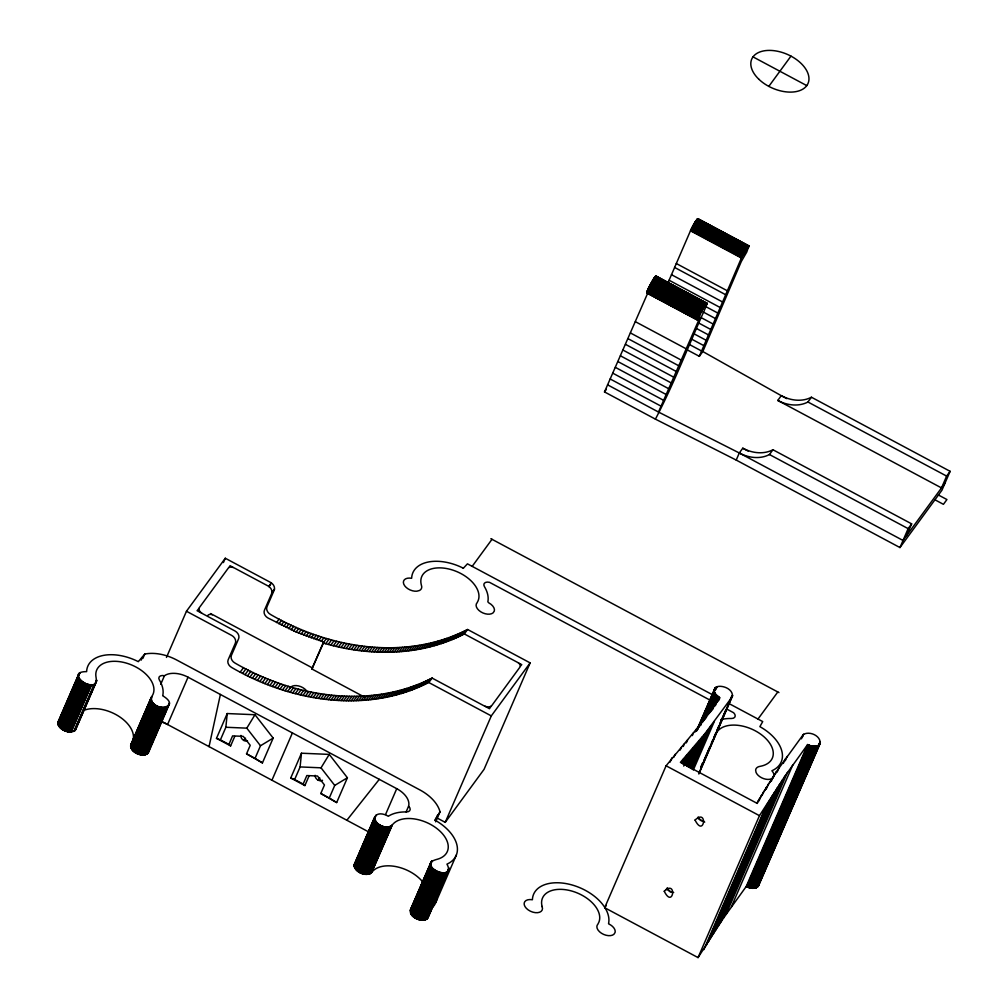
<?xml version="1.0" encoding="UTF-8"?>
<svg xmlns="http://www.w3.org/2000/svg" width="1008" height="1008" viewBox="0 0 1008 1008"><rect width="100%" height="100%" fill="white"/><g stroke="black" fill="none" stroke-linecap="round" stroke-linejoin="round"><path stroke-width="1.5" d="M59.863 719.712C51.458 728.141 75.902 738.511 76.117 726.705M422.617 881.811A30.656 18.446 23.4 0 0 372.418 871.542C367.315 878.044 353.77 872.374 354.274 864.335L374.85 816.732C377.761 812.07 384.439 813.897 388.294 816.278L388.76 815.963A40.345 24.28 23.4 0 1 406.325 811.931A6.136 3.692 23.4 0 0 408.605 806.173A20.752 12.487 23.4 0 0 396.736 788.672L188.042 677.187A20.752 12.487 23.4 0 0 164.443 675.738A6.136 3.692 23.4 0 0 159.377 679.997A40.345 24.28 23.4 0 1 162.817 695.243L162.691 695.747C184.792 709.292 145.391 712.593 152.296 695.696A30.656 18.446 23.4 0 0 127.852 663.566A30.656 18.446 23.4 0 0 96.05 677.275C99.427 697.876 61.954 671.467 86.625 671.63A40.345 24.28 23.4 0 1 137.579 661.286L138.323 661.664L144.749 654.079A35.242 21.206 23.4 0 1 176.161 659.723L420.336 790.159A35.242 21.206 23.4 0 1 440.017 811.818L435.67 821.848M945.013 483.147L903.029 540.452L739.292 452.983L658.501 412.045L699.313 318.843L697.838 320.292L646.859 293.051L648.283 288.527L655.994 275.953L707.011 303.244L706.331 305.89C689.333 343.577 674.516 382.599 655.427 419.139L736.218 460.076L899.955 547.558L941.938 490.241L950.128 471.316L811.427 397.228A33.352 26.384 36.2 0 1 781.263 395.665L702.815 351.54L699.325 356.315L686.927 349.7M699.325 356.315L741.409 258.01L748.931 245.839L746.764 252.038L741.308 261.5L702.815 351.54M374.85 816.732C373.792 824.922 387.778 830.819 392.893 824.229A30.656 18.446 23.4 0 1 437.422 828.941A30.656 18.446 23.4 0 1 436.905 859.37C414.376 865.166 457.418 883.739 446.96 864.146A40.345 24.28 23.4 0 0 435.569 820.474L434.851 820.084L440.017 811.818M131.481 743.576C127.651 751.918 144.27 759.44 148.806 751.792L169.407 703.886M719.901 697.662L696.503 729.036L666.086 765.79L604.674 907.717L698.053 957.6L723.442 918.162L746.235 886.473C749.876 888.376 755.861 889.724 758.57 885.704L820.109 743.501C821.016 735.752 809.411 730.687 803.313 734.53L776.362 771.712L756.806 803.187L680.4 762.363L704.995 733.572L732.35 696.616C733.358 689.9 724.739 685.894 718.994 686.335C716.562 686.423 713.803 688.288 714.231 691.009C713.979 695.533 722.056 696.452 718.654 700.535M228.904 744.408L220.412 739.872L225.868 727.259L227.216 713.551L254.986 714.735L273.168 738.095L262.433 762.892L246.544 753.833L250.223 745.315L243.243 736.357L232.583 735.89L228.904 744.408L230.63 745.907L234.725 736.445M303.143 784.073L294.651 779.537L300.107 766.924L301.468 753.215L329.238 754.4L347.407 777.76L336.672 802.557L320.783 793.498L324.475 784.98L317.495 776.009L306.835 775.555L303.143 784.073L304.882 785.572L308.977 776.11M428.299 914.659C428.438 926.428 404.762 917.129 411.629 908.208M656.069 276.633L656.044 275.978M698.065 219.303C695.47 219.316 692.383 227.581 690.467 230.794L667.901 282.996M369.583 832.406L209.047 746.613L220.399 694.436M707.011 303.244L701.593 310.968L697.838 320.292M148.806 751.792L148.806 749.549M698.027 219.492L697.826 220.172M131.695 743.337L131.821 742.997A30.656 18.446 23.4 0 0 119.549 716.764A30.656 18.446 23.4 0 0 83.273 710.627M311.888 668.984L323.845 642.033L296.125 631.991L268.04 618.03A6.451 5.103 36.2 0 1 264.424 610.268L271.606 593.687A6.451 5.103 36.1 0 0 267.989 585.938L234.31 567.958A4.838 2.911 23.4 0 0 228.312 568.084L199.408 607.547A6.451 3.881 23.4 0 0 202.734 613.746L234.99 630.983A6.451 5.103 36.2 0 1 238.606 638.744L231.424 655.326A6.451 5.103 36.2 0 0 235.04 663.075C293.63 697.057 369.835 709.871 432.079 678.069L483.802 705.701A6.451 3.881 23.4 0 0 491.803 705.537L520.015 667.031A4.838 2.911 23.4 0 0 517.52 662.369L464.323 633.931C421.067 656.384 369.155 656.649 323.152 642.978L311.888 668.984L364.48 697.095M57.973 722.144L78.926 673.709M57.884 722.761L79.304 673.218M57.897 723.404L79.771 672.777M57.935 723.731L80.048 672.588M57.998 724.072L78.473 676.759M58.099 724.412L78.574 677.099M58.212 724.752L78.687 677.452M58.351 725.092L78.826 677.792M58.514 725.445L78.989 678.132M58.703 725.785L79.178 678.485M58.918 726.125L79.393 678.825M59.157 726.478L79.632 679.165M59.409 726.806L79.884 679.505M59.686 727.146L80.161 679.833M59.989 727.474L80.451 680.173M60.304 727.801L80.766 680.488M60.631 728.116L81.106 680.816M60.984 728.431L81.459 681.118M61.349 728.734L81.824 681.421M61.74 729.023L82.215 681.71M62.143 729.301L82.606 682M62.546 729.578L83.021 682.265M62.975 729.842L83.45 682.529M63.416 730.082L83.878 682.781M63.857 730.321L84.332 683.008M64.31 730.548L84.785 683.235M64.777 730.75L85.252 683.437M65.243 730.939L85.718 683.638M65.722 731.115L86.184 683.815M66.2 731.279L86.663 683.978M66.679 731.43L87.142 684.117M67.158 731.556L87.633 684.256M67.637 731.669L88.112 684.356M68.116 731.77L88.591 684.457M68.594 731.846L89.069 684.533M69.061 731.909L89.536 684.596M69.527 731.947L90.002 684.634M69.993 731.972L90.455 684.659M70.447 731.972L90.909 684.671M70.888 731.959L91.35 684.659M71.316 731.934L91.791 684.621M73.949 731.228L94.424 683.928M74.252 731.065L94.727 683.752M74.542 730.888L95.017 683.575M74.819 730.687L96.692 680.06M75.058 730.472L96.718 680.387M75.487 730.006L96.68 681.017M141.183 660.127L142.418 657.266M142.884 658.375L144.749 654.079M166.471 657.43L186.455 611.251L225.288 558.243L270.56 582.422A6.451 5.103 36.2 0 1 274.176 590.184L266.994 606.766A6.451 5.103 36.2 0 0 270.61 614.527C329.162 648.459 405.405 661.387 467.586 629.483L530.132 662.886L484.067 769.331L445.234 822.352L436.905 817.904M130.738 744.912L151.427 697.032M130.612 745.517L151.754 696.503M130.586 746.147L151.061 698.519M130.612 746.474L151.087 699.174M130.662 746.815L151.137 699.502M130.75 747.142L151.213 699.842M130.851 747.495L151.313 700.182M130.964 747.835L151.439 700.522M131.116 748.175L151.591 700.862M131.292 748.516L151.767 701.215M131.494 748.868L151.956 701.555M131.708 749.209L152.183 701.896M131.947 749.549L152.422 702.236M132.212 749.889L152.687 702.576M160.713 684.331L164.443 675.738M132.502 750.217L152.964 702.916M132.804 750.544L153.266 703.244M133.119 750.872L153.594 703.559M133.459 751.187L153.934 703.874M133.825 751.489L154.287 704.189M134.19 751.792L154.665 704.479M134.581 752.081L155.056 704.768M134.984 752.359L155.459 705.058M135.4 752.623L155.875 705.323M135.828 752.888L156.303 705.575M136.269 753.127L156.744 705.827M136.723 753.354L157.198 706.054M137.176 753.581L157.651 706.268M137.642 753.782L158.117 706.469M138.109 753.971L158.584 706.658M138.587 754.135L159.062 706.835M139.066 754.299L159.541 706.986M139.545 754.438L160.02 707.125M140.024 754.564L160.499 707.251M223.411 562.565L225.288 558.243M140.515 754.664L160.978 707.364M140.981 754.753L161.456 707.452M141.46 754.828L161.935 707.515M141.926 754.879L162.401 707.578M142.393 754.916L162.868 707.616M142.859 754.942L163.321 707.629M143.3 754.942L163.775 707.629M143.741 754.916L164.216 707.616M144.169 754.879L164.644 707.578M144.585 754.828L165.06 707.528M144.988 754.753L165.463 707.452M145.379 754.664L165.854 707.364M145.744 754.564L166.219 707.251M146.11 754.438L166.585 707.125M146.45 754.299L166.912 706.986M146.765 754.148L167.24 706.835M147.067 753.971L167.542 706.658M147.357 753.782L169.394 702.916M147.609 753.581L169.42 703.244M188.042 677.187L167.58 724.5L165.488 723.467A20.752 12.487 23.4 0 0 161.116 721.854M230.63 745.907L216.481 738.347L227.216 713.551M262.433 762.892L255.037 758.369L260.492 745.756L273.168 738.095M271.946 780.205L292.421 732.904M304.882 785.572L290.732 778.012L301.468 753.215M336.672 802.557L329.276 798.034L334.732 785.421L347.407 777.76M428.854 682.441C366.698 714.395 290.354 701.505 231.777 667.535A6.451 5.103 36.2 0 1 228.161 659.786L235.343 643.192A6.451 5.103 36.2 0 0 231.727 635.443L186.455 611.251M432.319 677.754L428.816 682.529L491.299 715.907L530.132 662.886M354.136 865.255L374.674 817.324M354.136 865.57L374.611 818.269M354.161 865.897L374.636 818.597M374.963 817.904L376.211 815.031M354.211 866.237L374.686 818.924M354.287 866.578L374.762 819.265M354.388 866.918L374.863 819.605M354.514 867.258L374.989 819.945M354.665 867.598L375.127 820.298M354.829 867.951L375.304 820.638M355.03 868.291L375.505 820.978M355.244 868.631L375.719 821.318M355.496 868.972L375.959 821.671M355.748 869.312L376.223 821.999M356.038 869.639L376.513 822.339M356.341 869.967L376.816 822.667M356.668 870.295L377.131 822.982M357.008 870.61L377.471 823.297M357.361 870.912L377.836 823.612M357.739 871.214L378.202 823.901M358.13 871.504L378.592 824.191M358.533 871.781L378.995 824.481M358.949 872.046L379.424 824.746M359.377 872.311L379.852 824.998M359.818 872.55L380.281 825.25M360.259 872.789L380.734 825.476M385.573 814.477L396.736 788.672M360.725 873.004L381.188 825.691M361.192 873.205L381.654 825.892M361.658 873.394L382.133 826.081M362.137 873.558L382.599 826.258M362.615 873.722L383.078 826.409M363.094 873.86L383.557 826.547M363.573 873.986L384.048 826.673M364.052 874.087L384.527 826.787M364.531 874.175L385.006 826.875M365.009 874.251L385.472 826.951M365.476 874.301L385.951 827.001M365.942 874.339L386.404 827.039M366.395 874.364L386.87 827.051M366.849 874.364L387.311 827.051M367.277 874.339L387.752 827.039M367.706 874.301L388.181 827.001M368.122 874.251L388.597 826.951M368.525 874.175L389 826.875M368.915 874.087L389.39 826.787M369.293 873.986L389.768 826.673M369.646 873.86L390.121 826.56M369.986 873.722L390.461 826.409M370.314 873.571L390.776 826.258M370.616 873.394L391.079 826.081M370.894 873.205L391.621 825.691M371.398 872.789L391.86 825.476M371.612 872.55L392.276 824.998M406.123 811.906L408.605 806.173M655.427 419.139L604.498 391.923L647.753 293.051M435.204 820.739L437.686 815.006M445.234 822.352L491.299 715.907M410.332 909.934L430.92 862.344M410.13 910.829L431.411 861.563M411.151 908.636L431.852 861.109M412.259 906.772L432.104 860.895M413.154 905.146L415.006 900.837M416.254 897.977L419.971 889.371M421.218 886.511L428.035 870.736M429.282 867.875L431.147 863.566M420.273 889.195L422.125 884.898M410.546 913.16L431.021 865.859M410.71 913.513L431.172 866.2M410.886 913.853L431.361 866.54M411.088 914.193L431.563 866.893M411.314 914.546L431.789 867.233M411.566 914.886L432.041 867.573M411.831 915.214L432.306 867.913M412.121 915.554L432.596 868.241M412.436 915.869L432.911 868.568M412.763 916.196L433.238 868.883M413.116 916.511L433.579 869.198M413.469 916.814L433.944 869.501M413.847 917.104L434.322 869.803M414.25 917.393L434.725 870.08M414.653 917.671L435.128 870.358M415.082 917.935L435.544 870.622M415.51 918.187L435.985 870.874M415.951 918.427L436.426 871.114M416.405 918.653L436.88 871.34M416.858 918.868L437.333 871.555M417.337 919.057L437.8 871.756M417.803 919.246L438.278 871.933M418.282 919.409L438.757 872.109M418.761 919.561L439.236 872.26M419.24 919.699L439.715 872.386M419.719 919.813L440.194 872.512M420.197 919.913L440.672 872.613M420.676 920.002L441.151 872.689M421.155 920.065L441.617 872.764M421.621 920.115L442.096 872.802M422.075 920.14L442.55 872.84M422.541 920.153L443.003 872.852M422.982 920.153L443.457 872.84M423.41 920.128L443.885 872.815M423.839 920.09L444.314 872.777M424.255 920.027L444.73 872.714M424.645 919.951L445.12 872.638M425.036 919.85L445.511 872.55M425.401 919.737L445.876 872.437M425.754 919.611L446.229 872.298M426.082 919.46L446.557 872.159M426.397 919.309L446.872 871.996M426.699 919.132L447.174 871.819M426.976 918.931L448.913 868.027M427.228 918.729L448.951 868.354M427.455 918.502L448.938 868.997M428.022 917.759L448.749 869.904M435.91 902.223L456.385 854.923M736.218 460.076L739.292 452.983L742.783 448.207A33.352 26.384 36.2 0 0 772.947 449.757L911.648 523.858L906.52 535.676M670.055 762.124L671.92 757.827M673.886 757.172L675.121 754.312M680.186 750.065L681.421 747.205M683.273 746.474L684.52 743.614M686.335 742.871L687.569 739.998M692.32 735.588L693.567 732.715M681.748 763.144L683.613 758.848M695.255 731.909L696.503 729.036M696.364 731.002L714.899 688.338M696.704 730.876L715.315 687.859M697.46 729.389L715.554 687.645M697.486 729.716L715.806 687.443M683.059 763.9L686.776 755.294M698.72 727.398L716.096 687.254M700.195 724.991L714.458 692.017M700.321 725.332L714.584 692.357M715.819 689.648L717.053 686.788M700.472 725.684L714.735 692.71M702.5 721.728L714.911 693.05M683.714 766.067L689.913 751.729M702.702 722.068L715.1 693.391M703.534 720.972L715.327 693.743M704.403 719.888L715.567 694.084M705.285 718.792L715.831 694.424M685.566 765.349L693 748.15M706.192 717.696L716.108 694.751M707.729 715.151L716.411 695.079M708.674 714.042L716.738 695.407M686.75 766.042L696.062 744.534M709.632 712.921L717.079 695.722M710.615 711.799L717.444 696.024M711.61 710.665L717.809 696.326M687.91 766.71L699.073 740.905M712.618 709.519L718.2 696.616M714.886 705.499L718.603 696.893M715.302 705.764L719.032 697.158M689.031 767.353L702.047 737.251M717.595 701.719L719.46 697.423M690.102 767.983L704.995 733.572M691.135 768.587L707.893 729.88M692.143 769.167L710.753 726.163M693.302 770.036L714.395 721.3M700.799 767.201L702.664 762.892M700.875 767.542L702.74 763.232M703.975 760.372L709.556 747.47M711.421 743.161L712.669 740.3M713.903 737.428L715.768 733.131M717.003 730.258L718.868 725.962M720.103 723.089L725.697 710.186M727.549 705.89L728.797 703.03M730.031 700.157L731.896 695.86M700.925 767.869L731.947 696.188M699.098 772.821L732.589 695.407M698.846 774.031L732.564 695.722M757.247 803.477L759.112 799.18M758.974 800.932L761.456 795.199M761.972 795.526L763.837 791.23M765.022 790.146L766.269 787.286M766.244 789.088L768.726 783.355M769.999 782.321L771.233 779.449M771.296 781.301L773.779 775.568M775.127 774.572L776.362 771.712M777.13 772.166L778.982 767.857M698.053 957.6L759.465 815.674L784.854 776.236L807.66 744.547C811.327 746.487 817.652 747.873 820.109 743.501M783.317 763.409L785.182 759.112M785.232 760.763L787.097 756.454M703.874 949.637L765.299 807.71M706.18 945.63L767.605 803.716M708.523 941.648L769.948 799.735M710.917 937.692L772.33 795.766M713.336 933.748L774.749 791.822M715.806 929.817L777.218 787.891M718.301 925.911L779.726 783.985M720.846 922.03L782.271 780.104M723.442 918.162L784.854 776.236M801.448 738.826L803.313 734.53M802.33 737.201L803.565 734.328M726.062 914.319L787.475 772.393M731.43 906.696L792.842 764.77M746.235 886.473L807.66 744.547M746.689 886.7L808.101 744.786M747.142 886.927L808.567 745M747.608 887.128L809.033 745.202M748.087 887.317L809.5 745.391M748.566 887.481L809.978 745.567M749.045 887.645L810.457 745.718M749.524 887.783L810.936 745.857M750.002 887.909L811.415 745.983M750.481 888.01L811.894 746.096M750.96 888.098L812.372 746.185M751.439 888.174L812.851 746.248M751.905 888.224L813.317 746.311M752.371 888.262L813.784 746.348M899.955 547.558L908.145 528.633L911.648 523.858M752.825 888.287L814.25 746.361M753.278 888.287L814.691 746.361M753.719 888.262L815.132 746.348M754.148 888.224L815.56 746.311M754.564 888.174L815.976 746.248M754.967 888.111L816.379 746.185M755.357 888.01L816.77 746.096M755.735 887.909L817.148 745.983M756.088 887.783L817.501 745.857M756.428 887.645L817.841 745.718M756.743 887.494L818.168 745.567M757.046 887.317L819.655 742.745M757.336 887.128L820.323 741.636M757.6 886.927L820.348 741.964M758.054 886.473L820.336 742.606M950.128 471.316L946.625 476.091L941.51 487.922L777.773 400.441L781.263 395.665L786.82 398.639M758.57 885.704L758.684 882.554M229.055 567.454L230.063 565.69L233.113 567.441M225.868 727.259L246.796 728.154L254.986 714.735M300.107 766.924L321.035 767.819L329.238 754.4M491.135 706.18L489.472 708.725L485.125 706.293M240.257 672.071L243.533 667.611M276.532 622.566L279.09 619.063M242.676 673.344L245.939 668.884M278.939 623.839L281.509 620.336M245.095 674.591L248.359 670.131M281.371 625.086L283.928 621.583M247.54 675.814L250.803 671.353M283.802 626.296L286.373 622.793M249.984 677.011L253.247 672.55M286.247 627.493L288.817 623.99M252.428 678.17L255.704 673.709M288.704 628.664L291.262 625.162M254.898 679.304L258.161 674.856M291.161 629.798L293.731 626.296M257.368 680.413L260.631 675.965M293.643 630.907L296.201 627.404M259.85 681.496L263.113 677.048M296.125 631.991L298.683 628.488M262.345 682.555L265.608 678.094M298.607 633.049L301.178 629.546M264.839 683.588L268.103 679.127M301.102 634.07L303.673 630.567M267.347 684.583L270.61 680.123M303.61 635.065L306.18 631.562M269.854 685.553L273.118 681.093M306.117 636.035L308.687 632.533M272.374 686.498L275.638 682.038M308.637 636.98L311.207 633.478M274.894 687.406L278.158 682.945M311.157 637.888L313.727 634.385M277.427 688.288L280.69 683.827M313.69 638.782L316.26 635.279M279.959 689.144L283.223 684.684M316.222 639.626L318.793 636.124M243.86 740.452L245.524 738.184M282.492 689.963L285.755 685.516M318.767 640.458L321.325 636.955M285.037 690.757L288.301 686.309M321.3 641.252L323.87 637.749M287.582 691.526L290.846 687.078M323.152 642.978L326.416 638.518M290.128 692.269L293.404 687.809M325.697 643.709L328.961 639.248M292.685 692.975L295.949 688.514M328.255 644.414L331.519 639.954M295.243 693.655L298.507 689.195M330.813 645.095L334.076 640.634M297.801 694.298L301.064 689.837M333.371 645.737L336.634 641.277M300.359 694.915L303.622 690.455M335.929 646.355L339.192 641.894M302.917 695.495L306.18 691.047M338.486 646.947L341.75 642.487M305.474 696.049L308.738 691.601M341.044 647.501L344.308 643.041M308.032 696.578L311.296 692.118M343.602 648.018L346.865 643.57M310.59 697.07L313.866 692.622M346.16 648.522L349.423 644.062M313.16 697.536L316.424 693.076M348.718 648.988L351.994 644.528M315.718 697.977L318.982 693.517M351.275 649.417L354.551 644.956M318.276 698.38L321.539 693.92M353.833 649.82L357.109 645.359M768.814 86.373L790.978 56.12M320.821 698.746L324.085 694.285M356.391 650.185L359.654 645.737M323.379 699.086L326.642 694.625M358.949 650.525L362.212 646.078M325.924 699.401L329.188 694.94M361.494 650.84L364.757 646.38M328.469 699.678L331.733 695.218M364.039 651.118L367.303 646.657M331.015 699.93L334.278 695.47M366.584 651.37L369.848 646.909M333.56 700.144L336.823 695.684M369.117 651.584L372.393 647.123M336.092 700.333L339.356 695.873M371.662 651.773L374.926 647.312M338.612 700.484L341.888 696.024M374.182 651.924L377.446 647.464M341.145 700.61L344.408 696.15M376.715 652.05L379.978 647.59M343.652 700.699L346.928 696.238M379.222 652.138L382.486 647.678M346.172 700.762L349.436 696.301M381.742 652.201L385.006 647.741M348.68 700.787L351.943 696.326M384.237 652.226L387.513 647.779M351.175 700.787L354.438 696.326M386.744 652.226L390.008 647.766M353.657 700.749L356.92 696.301M389.227 652.201L392.49 647.741M356.139 700.686L359.402 696.226M391.709 652.126L394.972 647.678M358.621 700.598L361.885 696.137M394.178 652.037L397.454 647.577M361.078 700.472L364.342 696.011M396.648 651.911L399.911 647.451M363.535 700.308L366.799 695.848M399.105 651.748L402.368 647.3M365.98 700.119L369.243 695.659M401.549 651.559L404.813 647.111M368.411 699.905L371.675 695.444M403.981 651.344L407.245 646.884M370.843 699.653L374.107 695.192M406.413 651.092L409.676 646.632M373.25 699.363L376.513 694.903M408.82 650.803L412.083 646.355M472.185 566.37L492.005 539.305M375.656 699.048L378.92 694.588M411.226 650.5L414.49 646.04M318.1 780.116L319.775 777.848M378.05 698.708L381.314 694.247M413.62 650.147L416.884 645.687M604.498 391.923L606.35 389.39M380.419 698.33L383.695 693.869M415.989 649.769L419.252 645.322M382.788 697.927L386.051 693.466M418.358 649.366L421.621 644.906M385.144 697.486L388.408 693.025M420.714 648.938L423.977 644.477M387.488 697.019L390.751 692.559M423.045 648.459L426.321 644.011M389.806 696.528L393.07 692.068M425.376 647.968L428.639 643.507M392.125 695.999L395.388 691.538M427.682 647.438L430.958 642.978M394.418 695.432L397.681 690.971M429.988 646.871L433.251 642.424M396.698 694.84L399.962 690.392M432.268 646.292L435.532 641.831M398.966 694.222L402.23 689.762M434.536 645.662L437.8 641.214M401.209 693.58L404.473 689.119M436.779 645.019L440.042 640.559M403.452 692.899L406.715 688.439M439.009 644.339L442.285 639.878M405.67 692.181L408.933 687.721M441.227 643.633L444.503 639.173M407.862 691.45L411.125 686.99M443.432 642.89L446.695 638.429M410.054 690.669L413.318 686.221M445.612 642.121L448.888 637.661M412.209 689.875L415.485 685.415M447.779 641.315L451.042 636.867M414.364 689.044L417.627 684.596M449.933 640.496L453.197 636.035M416.493 688.187L419.756 683.726M452.063 639.639L455.326 635.179M418.597 687.305L421.861 682.844M454.167 638.744L457.43 634.284M420.689 686.385L423.952 681.925M456.259 637.837L459.522 633.377M422.768 685.44L426.031 680.98M458.338 636.892L461.601 632.432M424.822 684.47L428.085 680.009M460.379 635.909L463.655 631.462M426.85 683.474L430.114 679.014M462.42 634.914L465.683 630.454M464.323 633.931L467.586 629.483M739.292 452.983A33.352 26.384 36.2 0 0 769.457 454.532L772.947 449.757M777.773 400.441A33.352 26.384 36.2 0 0 807.937 402.003L811.427 397.228M604.674 907.717L606.337 905.436M757.991 719.044L777.811 691.979M346.865 820.235L379.31 779.323M701.24 721.615L699.88 723.303A9.689 5.834 23.4 0 0 699.665 725.168M199.03 608.328L197.077 610.722L201.537 613.003M520.342 666.175L521.766 664.637L518.578 663.062M463.264 568.323L467.447 563.837L713.588 695.331M647.577 292.622L646.897 293.076M697.864 218.635L749.02 245.914M673.672 892.471L669.74 891.639L667.258 887.708M704 821.369L700.56 820.449L698.141 816.997M216.481 738.347L220.412 739.872M290.732 778.012L294.651 779.537M463.352 568.235L462.609 567.857A40.345 24.28 23.4 0 0 411.655 578.214L411.503 578.277A9.689 5.834 23.4 0 0 403.78 584.199A9.689 5.834 23.4 0 0 416.821 591.205L419.454 590.499A9.689 5.834 23.4 0 0 421.407 585.283L421.079 583.846A30.656 18.446 23.4 0 1 452.894 570.137A30.656 18.446 23.4 0 1 477.326 602.267L477.2 602.608A9.689 5.834 23.4 0 0 480.703 611.768A9.689 5.834 23.4 0 0 493.114 612.851L494.311 611.062A9.689 5.834 23.4 0 0 488.779 602.847L487.847 601.826A40.345 24.28 23.4 0 0 484.407 586.58A6.136 3.692 23.4 0 1 489.472 582.309L710.06 700.144M162.061 721.564L209.047 746.613M753.014 56.889L806.778 85.617M697.687 218.749L749.045 246.078M697.574 218.837L749.032 246.343M697.46 218.95L748.994 246.506M697.322 219.076L748.957 246.695M697.183 219.24L748.125 246.443M697.032 219.416L747.974 246.62M696.868 219.618L747.81 246.821M696.704 219.832L747.634 247.048M696.528 220.072L747.457 247.288M696.339 220.336L747.268 247.552M696.137 220.613L747.079 247.829M695.936 220.916L746.878 248.119M695.734 221.231L746.663 248.434M695.507 221.558L746.449 248.762M695.293 221.899L746.222 249.115M695.066 222.264L745.996 249.467M694.84 222.642L745.769 249.845M694.6 223.02L745.529 250.236M694.361 223.423L745.29 250.627M694.121 223.826L745.051 251.042M693.882 224.242L744.811 251.458M693.63 224.671L744.572 251.887M693.391 225.099L744.32 252.315M693.151 225.54L744.08 252.756M692.899 225.981L743.841 253.197M692.66 226.422L743.602 253.638M692.42 226.876L743.362 254.092M692.181 227.329L743.123 254.533M691.954 227.77L742.883 254.986M691.727 228.224L742.657 255.427M691.501 228.665L742.43 255.868M691.274 229.106L742.216 256.309M691.072 229.534L742.001 256.75M690.858 229.963L741.8 257.179M690.656 230.391L741.598 257.594M690.467 230.794L741.409 258.01M676.292 263.516L727.222 290.732M674.591 267.435L725.533 294.651M671.467 274.68L722.408 301.896M669.085 280.237L720.027 307.44M655.691 276.079L707.049 303.421M655.578 276.167L707.024 303.685M655.465 276.28L706.999 303.849M655.326 276.419L706.268 303.622M655.187 276.57L706.129 303.786M655.036 276.746L705.978 303.962M654.872 276.948L705.814 304.164M654.709 277.175L705.638 304.378M654.532 277.414L705.461 304.618M654.343 277.666L705.272 304.882M654.142 277.943L705.083 305.159M653.94 278.246L704.882 305.462M653.726 278.561L704.668 305.777M705.272 306.344L717.658 312.971M653.512 278.888L704.453 306.104M653.297 279.241L704.227 306.445M653.071 279.594L704 306.81M652.831 279.972L703.773 307.188M652.604 280.363L703.534 307.566M652.365 280.753L703.294 307.969M652.126 281.156L703.055 308.372M651.874 281.585L702.815 308.788M651.634 282.001L702.576 309.217M651.395 282.442L702.324 309.645M651.143 282.87L702.085 310.086M650.903 283.324L701.845 310.527M650.664 283.765L701.593 310.968M702.916 311.85L715.302 318.465M650.425 284.206L701.354 311.422M650.185 284.659L701.127 311.875M649.958 285.113L700.888 312.316M649.719 285.554L700.661 312.77M649.505 285.995L700.434 313.211M649.278 286.436L700.22 313.652M649.064 286.877L700.006 314.08M648.862 287.305L699.791 314.509M648.661 287.721L699.602 314.937M648.472 288.137L699.401 315.34M648.283 288.527L699.224 315.743M648.119 288.918L699.048 316.134M647.942 289.296L698.884 316.512M700.585 317.331L712.971 323.946M647.791 289.674L698.72 316.877M647.64 290.014L698.582 317.23M647.514 290.354L698.443 317.57M647.388 290.669L698.317 317.885M647.275 290.984L698.204 318.188M647.174 291.262L698.103 318.478M647.073 291.526L698.015 318.742M646.997 291.778L697.939 318.994M646.934 292.005L697.864 319.221M646.884 292.219L697.813 319.423M646.834 292.396L698.38 319.964M646.808 292.572L698.254 320.078M646.783 292.824L698.053 320.229M698.267 322.787L710.653 329.402M695.961 328.217L708.347 334.832M693.68 333.623L706.066 340.238M691.412 339.003L703.798 345.618M807.937 402.003L946.625 476.091M689.157 344.371L701.555 350.986M635.368 321.678L686.309 348.881M938.435 495.016L946.928 499.552L943.425 504.328L934.945 499.792M630.454 332.968L681.395 360.184M627.984 338.65L678.913 365.854M625.477 344.345L676.418 371.561M622.969 350.066L673.898 377.282M620.437 355.811L671.378 383.015M617.904 361.57L668.833 388.786M615.334 367.353L666.275 394.569M769.457 454.532L908.145 528.633M612.763 373.162L663.705 400.378M742.783 448.207L748.339 451.168M610.18 378.983L661.109 406.199M607.572 384.829L658.501 412.045M490.871 538.7L778.945 692.584M728.847 703.483L762.716 721.577L759.881 726.655L760.599 727.058A40.345 24.28 23.4 0 1 771.989 770.717L771.889 770.755A9.689 5.834 23.4 0 1 772.96 777.773M726.705 709.04L733.635 712.744A6.136 3.692 23.4 0 1 731.354 718.502A40.345 24.28 23.4 0 0 720.846 719.624M666.086 765.79L759.465 815.674M698.355 818.698L704.718 822.1M322.308 641.567L323.719 642.323M312.593 668.039L213.835 615.271A4.838 2.911 23.4 0 0 207.837 615.384M666.275 889.207L672.638 892.609M246.544 753.833L255.037 758.369M320.783 793.498L329.276 798.034M210.533 613.557L212.436 614.678M321.035 767.819L334.732 785.421M246.796 728.154L260.492 745.756M542.027 906.419L542.165 906.772A9.689 5.834 23.4 0 1 535.324 912.656A9.689 5.834 23.4 0 1 524.261 904.819A9.689 5.834 23.4 0 1 532.262 899.753L532.413 899.69A40.345 24.28 23.4 0 1 573.59 885.427A40.345 24.28 23.4 0 1 608.605 923.303L608.63 923.87A9.689 5.834 23.4 0 1 615.069 932.539L613.872 934.328A9.689 5.834 23.4 0 1 601.461 933.244A9.689 5.834 23.4 0 1 597.958 924.084L598.084 923.744A30.656 18.446 23.4 0 0 572.884 891.374A30.656 18.446 23.4 0 0 542.077 906.394L542.165 906.772M772.733 778A9.689 5.834 23.4 0 1 763.787 778.68A9.689 5.834 23.4 0 1 756.05 772.43L755.635 770.099A9.689 5.834 23.4 0 1 760.271 766.319L761.935 765.941A30.656 18.446 23.4 0 0 762.451 735.512A30.656 18.446 23.4 0 0 717.923 730.813L717.633 731.052A9.689 5.834 23.4 0 1 716.121 732.665M290.203 687.872A9.689 5.834 23.4 0 1 298.607 685.944A9.689 5.834 23.4 0 1 307.339 691.979M436.628 899.779A40.345 24.28 23.4 0 1 432.344 907.553M247.527 740.968A4.838 3.83 36.2 0 1 242.815 739.746A4.838 3.83 36.2 0 1 240.925 735.424M322.547 780.305A4.838 3.83 36.2 0 1 317.558 779.789A4.838 3.83 36.2 0 1 315.139 775.303M664.247 891.248C673.319 909.607 677.313 878.989 664.247 891.248M695.054 820.058C704.239 838.429 708.17 807.824 695.054 820.058M271.883 592.792L274.441 589.289L271.883 592.792M271.303 582.876L268.972 586.543L271.303 582.876M758.835 79.229A30.656 18.446 23.4 0 0 807.786 83.954A30.656 18.446 23.4 0 0 773.06 50.576A30.656 18.446 23.4 0 0 758.835 79.229"/></g></svg>
